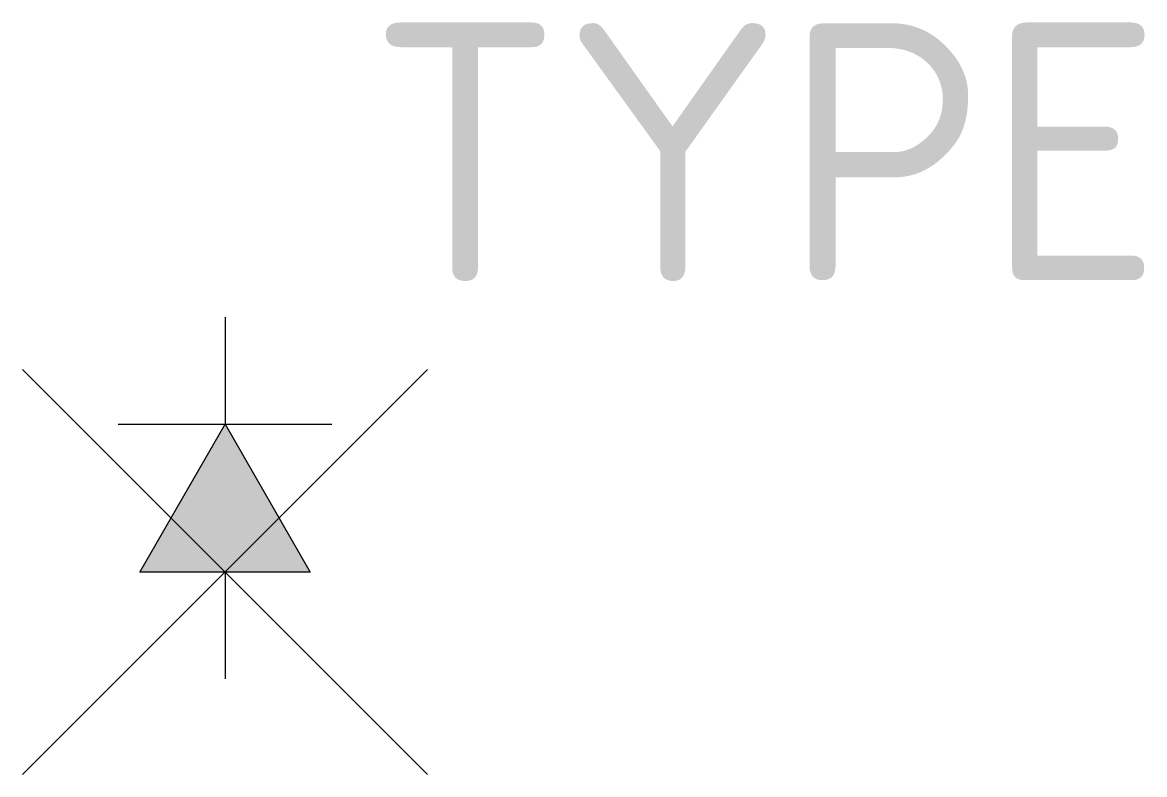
# Model space of a CAD drawing. Extents: x -1.41 to 6.42, y -0.67 to 4.59.
import ezdxf

# ---------------------------------------------------------------- set-up
doc = ezdxf.new("R2010")
doc.units = 0
doc.styles.add('NLCS-ISO', font='NLCS-ISO.ttf')

msp = doc.modelspace()

# ---------------------------------------------------------------- hatches: boundary and pattern name
h = msp.add_hatch(color=256)
h.dxf.hatch_style = 1
h.paths.add_polyline_path([(0.5952, 0.7466), (0, 1.7795), (-0.5952, 0.7466)])

# ---------------------------------------------------------------- linework, layer by layer
at = {"flags": 128}
for points in [[(0, 2.5261), (0, 1.7795)], [(-0.7466, 1.7795), (0, 1.7795)], [(0, 1.7795), (0.7466, 1.7795)], [(0, 0.7466), (0, 0)]]:
    msp.add_lwpolyline(points, dxfattribs=at)
at = {"color": 7}
for points in [[(-1.4142, -0.6676), (1.4142, 2.1608)], [(1.4142, -0.6676), (-1.4142, 2.1608)]]:
    msp.add_lwpolyline(points, dxfattribs=at)
at = {"flags": 128}
msp.add_lwpolyline([(-0.5952, 0.7466), (0, 1.7795), (0.5952, 0.7466)], close=True, dxfattribs=at)

# ---------------------------------------------------------------- texts
at = {"style": 'NLCS-ISO'}
msp.add_attdef('TYPE', (1, 2.7795), 'AC', height=1.8, dxfattribs=at)

doc.saveas('drawing.dxf')
